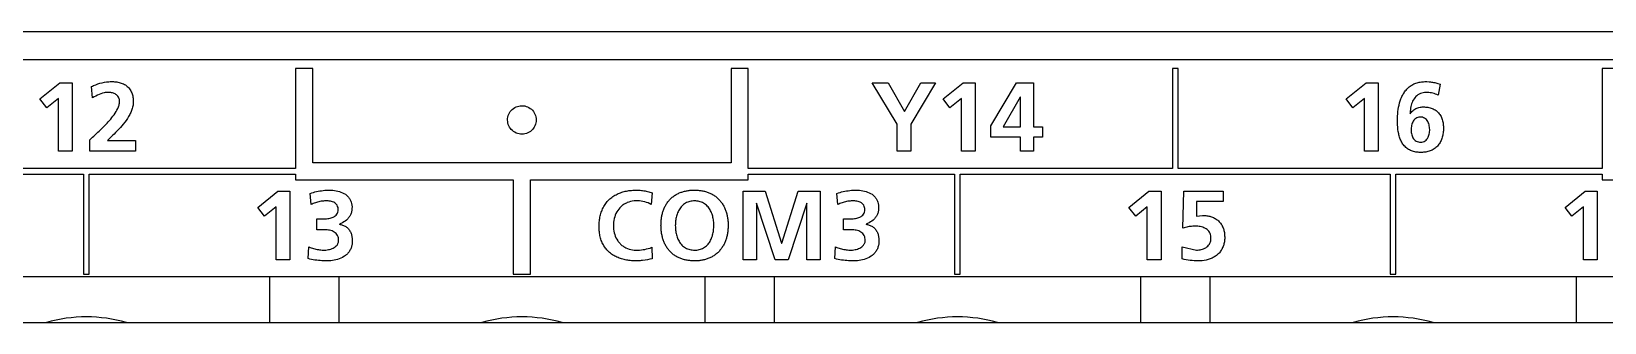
# Model space of a CAD drawing. Extents: x 147 to 432, y 261 to 358.
# Drawn here: x 250.1 to 277.62, y 280.18 to 285.28 of the extents above; entities that cross this region are included whole.
import ezdxf

# ---------------------------------------------------------------- set-up
doc = ezdxf.new("R2010")
doc.units = 0
doc.header["$MEASUREMENT"] = 0
doc.layers.get('0').update_dxf_attribs({"linetype": 'CONTINUOUS'})

msp = doc.modelspace()

# ---------------------------------------------------------------- linework, layer by layer
at = {"color": 7, "linetype": 'Continuous'}
for p, q in [((431.90553, 284.77723), (249.95553, 284.77723)), ((254.72382, 284.62696), (254.72382, 282.87686)), ((255.02389, 284.62696), (254.72382, 284.62696)), ((255.02389, 282.97642), (255.02389, 284.62696)), ((262.34369, 284.62696), (262.34369, 282.97642)), ((262.64375, 284.62696), (262.34369, 284.62696)), ((262.64375, 282.87686), (262.64375, 284.62696)), ((270.06397, 284.62696), (270.06397, 282.87686)), ((270.16388, 284.62696), (270.06397, 284.62696)), ((270.16388, 282.87686), (270.16388, 284.62696)), ((277.58376, 284.62696), (277.58376, 282.87686)), ((277.88382, 284.62696), (277.58376, 284.62696)), ((250.25244, 284.09573), (250.60263, 284.3772)), ((250.60263, 284.3772), (250.81554, 284.3772)), ((250.81554, 284.3772), (250.81554, 283.17865)), ((251.17331, 284.11296), (251.15453, 284.31208)), ((265.24756, 283.65269), (264.80969, 284.3772)), ((264.80969, 284.3772), (265.09132, 284.3772)), ((265.09132, 284.3772), (265.37468, 283.87421)), ((265.37468, 283.87421), (265.66304, 284.3772)), ((265.91728, 284.3772), (265.48803, 283.65269)), ((265.66304, 284.3772), (265.91728, 284.3772)), ((266.05302, 284.09573), (266.40339, 284.3772)), ((266.40339, 284.3772), (266.61629, 284.3772)), ((266.61629, 284.3772), (266.61629, 283.17865)), ((266.88949, 283.62169), (267.3377, 284.3772)), ((267.3377, 284.3772), (267.63639, 284.3772)), ((267.63639, 284.3772), (267.63639, 283.60618)), ((273.10272, 284.09573), (273.45291, 284.3772)), ((273.45291, 284.3772), (273.66582, 284.3772)), ((273.66582, 284.3772), (273.66582, 283.17865)), ((274.74569, 284.3548), (274.71468, 284.16084)), ((250.3725, 283.93932), (250.25244, 284.09573)), ((250.57524, 284.10434), (250.3725, 283.93932)), ((250.57524, 283.17865), (250.57524, 284.10434)), ((266.17326, 283.93932), (266.05302, 284.09573)), ((266.376, 284.10434), (266.17326, 283.93932)), ((266.376, 283.17865), (266.376, 284.10434)), ((267.40298, 284.12639), (267.10584, 283.60618)), ((267.40643, 284.12639), (267.40298, 284.12639)), ((267.40643, 283.60618), (267.40643, 284.12639)), ((273.22295, 283.93932), (273.10272, 284.09573)), ((273.42553, 284.10434), (273.22295, 283.93932)), ((273.42553, 283.17865), (273.42553, 284.10434)), ((265.24756, 283.17865), (265.24756, 283.65269)), ((265.48803, 283.65269), (265.48803, 283.17865)), ((266.88949, 283.42773), (266.88949, 283.62169)), ((267.10584, 283.60618), (267.40643, 283.60618)), ((267.63639, 283.60618), (267.78935, 283.60618)), ((267.78935, 283.60618), (267.78935, 283.42773)), ((251.12697, 283.17865), (251.12697, 283.3795)), ((251.43445, 283.36744), (251.92382, 283.36744)), ((251.92382, 283.36744), (251.92382, 283.17865)), ((267.40643, 283.42773), (266.88949, 283.42773)), ((267.40643, 283.17865), (267.40643, 283.42773)), ((267.78935, 283.42773), (267.63639, 283.42773)), ((267.63639, 283.42773), (267.63639, 283.17865)), ((250.81554, 283.17865), (250.57524, 283.17865)), ((251.92382, 283.17865), (251.12697, 283.17865)), ((262.34369, 282.97642), (255.02389, 282.97642)), ((265.48803, 283.17865), (265.24756, 283.17865)), ((266.61629, 283.17865), (266.376, 283.17865)), ((267.63639, 283.17865), (267.40643, 283.17865)), ((273.66582, 283.17865), (273.42553, 283.17865)), ((243.49402, 282.77695), (251.01397, 282.77695)), ((254.72382, 282.87686), (247.30395, 282.87686)), ((251.01397, 282.77695), (251.01397, 281.02684)), ((251.11388, 281.02684), (251.11388, 282.77695)), ((251.11388, 282.77695), (254.72382, 282.77695)), ((254.72382, 282.77695), (254.72382, 282.6767)), ((254.72382, 282.6767), (258.53376, 282.6767)), ((258.53376, 282.6767), (258.53376, 281.02684)), ((258.83382, 281.02684), (258.83382, 282.6767)), ((258.83382, 282.6767), (262.64375, 282.6767)), ((270.06397, 282.87686), (262.64375, 282.87686)), ((262.64375, 282.6767), (262.64375, 282.77695)), ((262.64375, 282.77695), (266.2537, 282.77695)), ((266.2537, 282.77695), (266.2537, 281.02684)), ((266.35361, 281.02684), (266.35361, 282.77695)), ((266.35361, 282.77695), (273.87356, 282.77695)), ((277.58376, 282.87686), (270.16388, 282.87686)), ((273.87356, 282.77695), (273.87356, 281.02684)), ((273.97347, 282.77695), (277.58376, 282.77695)), ((273.97347, 281.02684), (273.97347, 282.77695)), ((277.58376, 282.77695), (277.58376, 282.6767)), ((277.58376, 282.6767), (281.39334, 282.6767)), ((254.06254, 282.19542), (254.41273, 282.47688)), ((254.41273, 282.47688), (254.62564, 282.47688)), ((254.62564, 282.47688), (254.62564, 281.27833)), ((254.99582, 282.24503), (254.98221, 282.43726)), ((260.96358, 282.4476), (260.94636, 282.24503)), ((262.55711, 281.27833), (262.55711, 282.47688)), ((262.55711, 282.47688), (262.94176, 282.47688)), ((262.94176, 282.47688), (263.22666, 281.56841)), ((263.23011, 281.56841), (263.51519, 282.47688)), ((263.51519, 282.47688), (263.89984, 282.47688)), ((263.89984, 282.47688), (263.89984, 281.27833)), ((264.20921, 282.24503), (264.1956, 282.43726)), ((269.30192, 282.19542), (269.65211, 282.47688)), ((269.65211, 282.47688), (269.86502, 282.47688)), ((269.86502, 282.47688), (269.86502, 281.27833)), ((270.24932, 281.83299), (270.26138, 282.47688)), ((270.26138, 282.47688), (270.94988, 282.47688)), ((270.94988, 282.47688), (270.94988, 282.29842)), ((276.93263, 282.19542), (277.283, 282.47688)), ((277.283, 282.47688), (277.49591, 282.47688)), ((277.49591, 282.47688), (277.49591, 281.27833)), ((254.1826, 282.03901), (254.06254, 282.19542)), ((254.38534, 282.20403), (254.1826, 282.03901)), ((254.38534, 281.27833), (254.38534, 282.20403)), ((262.79052, 282.26742), (262.78707, 282.26397)), ((262.78707, 282.26397), (262.78707, 281.27833)), ((263.11349, 281.27833), (262.79052, 282.26742)), ((263.66626, 282.26742), (263.34345, 281.27833)), ((263.6697, 282.26742), (263.66626, 282.26742)), ((263.6697, 281.27833), (263.6697, 282.26742)), ((269.42198, 282.03901), (269.30192, 282.19542)), ((269.62472, 282.20403), (269.42198, 282.03901)), ((269.62472, 281.27833), (269.62472, 282.20403)), ((270.48806, 282.29842), (270.4829, 282.04245)), ((270.94988, 282.29842), (270.48806, 282.29842)), ((277.05287, 282.03901), (276.93263, 282.19542)), ((277.25544, 282.20403), (277.05287, 282.03901)), ((277.25544, 281.27833), (277.25544, 282.20403)), ((255.09538, 281.80371), (255.09538, 281.99284)), ((255.09538, 281.99284), (255.20528, 281.99284)), ((264.30894, 281.80371), (264.30894, 281.99284)), ((264.30894, 281.99284), (264.41884, 281.99284)), ((270.4829, 282.04245), (270.5928, 282.05451)), ((255.21217, 281.80371), (255.09538, 281.80371)), ((263.22666, 281.56841), (263.23011, 281.56841)), ((264.42556, 281.80371), (264.30894, 281.80371)), ((254.62564, 281.27833), (254.38534, 281.27833)), ((254.94431, 281.29728), (254.95809, 281.50157)), ((260.95497, 281.49641), (260.9653, 281.29556)), ((262.78707, 281.27833), (262.55711, 281.27833)), ((263.34345, 281.27833), (263.11349, 281.27833)), ((263.89984, 281.27833), (263.6697, 281.27833)), ((264.1577, 281.29728), (264.17148, 281.50157)), ((269.86502, 281.27833), (269.62472, 281.27833)), ((270.23209, 281.29211), (270.23726, 281.50674)), ((270.23726, 281.50674), (270.4829, 281.44645)), ((277.49591, 281.27833), (277.25544, 281.27833)), ((251.01397, 281.02684), (251.11388, 281.02684)), ((258.53376, 281.02684), (258.83382, 281.02684)), ((266.2537, 281.02684), (266.35361, 281.02684)), ((273.87356, 281.02684), (273.97347, 281.02684)), ((254.26553, 280.97723), (254.26553, 280.17724)), ((255.48553, 280.17724), (255.48553, 280.97723)), ((261.88553, 280.97723), (261.88553, 280.17724)), ((263.10553, 280.17724), (263.10553, 280.97723)), ((269.50553, 280.97723), (269.50553, 280.17724)), ((270.72553, 280.17724), (270.72553, 280.97723)), ((277.12553, 280.97723), (277.12553, 280.17724))]:
    msp.add_line(p, q, dxfattribs=at)
for points in [[(249.95553, 285.27723), (313.85553, 285.27723)], [(274.71468, 284.16084), (274.691901, 284.170358), (274.668835, 284.179157), (274.644903, 284.187228), (274.621178, 284.194051), (274.597144, 284.199687), (274.572845, 284.204037), (274.548343, 284.207046), (274.523714, 284.20871), (274.499037, 284.208991), (274.474396, 284.207547), (274.449959, 284.204085), (274.425955, 284.198351), (274.402647, 284.19024), (274.380326, 284.179717), (274.359259, 284.166863), (274.33969, 284.15183), (274.32177, 284.134862), (274.305572, 284.11624), (274.291096, 284.09625), (274.278279, 284.075155), (274.267036, 284.053181), (274.257254, 284.030516), (274.248827, 284.007314), (274.241645, 283.983695), (274.235614, 283.959756), (274.230654, 283.935573), (274.226684, 283.911208), (274.223625, 283.886711), (274.221431, 283.862118), (274.22014, 283.83804)], [(258.9339, 283.72711), (258.932562, 283.700984), (258.928528, 283.675126), (258.921812, 283.649833), (258.912473, 283.625389), (258.900617, 283.60206), (258.886379, 283.580104), (258.869924, 283.559756), (258.851285, 283.541102), (258.831656, 283.525144), (258.809762, 283.510812), (258.787108, 283.499135), (258.762982, 283.489706), (258.737745, 283.482785), (258.711477, 283.478493), (258.685351, 283.476994), (258.659209, 283.478186), (258.633333, 283.482087), (258.608009, 283.488684), (258.583521, 283.497909), (258.560136, 283.509654), (258.538107, 283.523779), (258.517668, 283.540121), (258.499038, 283.558498), (258.482032, 283.579236), (258.467667, 283.601109), (258.455937, 283.623777), (258.446463, 283.647914), (258.43951, 283.673141), (258.435192, 283.699419), (258.433684, 283.725544), (258.434883, 283.751686), (258.438809, 283.777558), (258.44545, 283.80287), (258.454734, 283.827336), (258.466546, 283.850687), (258.480744, 283.872669), (258.497158, 283.89305), (258.515601, 283.911614), (258.536222, 283.928421), (258.558128, 283.942736), (258.580777, 283.954402), (258.604863, 283.963819), (258.630097, 283.970749), (258.65627, 283.97503), (258.682396, 283.976526), (258.708538, 283.975331), (258.734416, 283.97144), (258.759746, 283.964867), (258.784245, 283.95567), (258.807643, 283.943952), (258.829685, 283.929847), (258.850134, 283.913517), (258.868768, 283.895144), (258.885746, 283.874435), (258.900102, 283.852557), (258.911769, 283.829981), (258.921184, 283.805965), (258.928125, 283.780737), (258.932402, 283.754606), (258.933896, 283.728474)], [(255.20528, 281.99284), (255.225727, 281.993089), (255.246157, 281.994036), (255.266547, 281.995655), (255.286863, 281.998012), (255.30706, 282.001222), (255.327078, 282.005406), (255.346835, 282.010685), (255.366211, 282.017221), (255.385039, 282.025198), (255.403072, 282.034829), (255.419975, 282.046324), (255.43529, 282.05986), (255.448457, 282.075482), (255.458924, 282.093026), (255.466288, 282.112086), (255.470394, 282.132093), (255.471587, 282.152497), (255.470412, 282.172908), (255.466887, 282.193044), (255.460522, 282.213244), (255.451472, 282.231563), (255.439602, 282.248191), (255.425226, 282.262711), (255.409053, 282.274781), (255.391205, 282.284745), (255.372338, 282.29262), (255.3528, 282.298647), (255.332836, 282.303071), (255.312613, 282.306112), (255.292243, 282.307937), (255.271807, 282.308706), (255.251355, 282.308604), (255.23092, 282.307759), (255.210525, 282.306225), (255.190196, 282.303988), (255.169955, 282.301052), (255.149827, 282.297426), (255.129834, 282.293115), (255.109999, 282.288131), (255.090108, 282.282412), (255.070651, 282.276109), (255.051412, 282.26917), (255.032407, 282.261613), (255.013652, 282.253454), (254.99582, 282.24503)], [(264.41884, 281.99284), (264.439284, 281.99309), (264.45971, 281.994038), (264.480096, 281.99566), (264.500408, 281.99802), (264.520601, 282.001236), (264.540614, 282.005425), (264.560365, 282.010713), (264.579734, 282.017257), (264.598554, 282.025244), (264.616577, 282.034887), (264.633468, 282.046394), (264.648767, 282.059941), (264.661916, 282.075573), (264.672787, 282.094004), (264.679978, 282.113126), (264.683914, 282.133164), (264.684972, 282.153573), (264.683677, 282.173972), (264.679978, 282.194273), (264.673912, 282.213244), (264.664864, 282.231559), (264.652996, 282.248186), (264.638624, 282.262704), (264.622443, 282.274781), (264.604598, 282.284743), (264.585735, 282.292618), (264.5662, 282.298644), (264.54624, 282.303068), (264.52602, 282.30611), (264.505655, 282.307936), (264.485222, 282.308706), (264.464773, 282.308605), (264.444342, 282.307761), (264.423951, 282.306229), (264.403625, 282.303993), (264.383387, 282.301059), (264.363263, 282.297435), (264.343273, 282.293127), (264.32344, 282.288145), (264.303499, 282.282413), (264.284046, 282.276111), (264.26481, 282.269174), (264.245809, 282.261617), (264.227057, 282.25346), (264.20921, 282.24503)], [(270.4829, 281.44645), (270.504683, 281.447032), (270.526401, 281.448858), (270.547976, 281.451939), (270.569316, 281.456358), (270.590307, 281.462212), (270.61081, 281.469594), (270.630645, 281.478615), (270.649592, 281.489375), (270.66738, 281.501955), (270.683707, 281.516378), (270.69825, 281.532597), (270.710725, 281.550454), (270.720916, 281.569707), (270.728728, 281.590042), (270.734196, 281.611132), (270.737453, 281.632669), (270.738679, 281.654421), (270.738031, 281.676209), (270.735359, 281.697833), (270.730411, 281.719049), (270.723322, 281.738852), (270.713515, 281.758302), (270.701297, 281.776335), (270.686886, 281.792671), (270.670613, 281.807155), (270.652873, 281.819728), (270.633931, 281.830497), (270.614109, 281.839552), (270.59364, 281.847029), (270.573403, 281.85289), (270.552138, 281.857665), (270.53064, 281.861251), (270.508987, 281.863733), (270.48724, 281.865185), (270.46545, 281.865714), (270.443655, 281.865458), (270.421877, 281.864572), (270.400135, 281.863042), (270.378449, 281.860849), (270.356842, 281.85798), (270.335338, 281.854428), (270.313957, 281.850192), (270.292723, 281.845275), (270.271655, 281.839689), (270.25077, 281.83345)], [(430.30553, 280.97723), (185.05553, 280.97723)], [(185.45553, 280.17723), (429.90553, 280.17723)]]:
    msp.add_lwpolyline(points, dxfattribs=at)
for points in [[(251.15453, 284.31208, -0.012731), (251.190493, 284.329138), (251.227277, 284.344349), (251.264769, 284.357717), (251.302871, 284.369232), (251.341491, 284.378873), (251.380537, 284.386604), (251.419604, 284.39234, -0.012966), (251.459229, 284.39611, -0.013422), (251.498996, 284.39779, -0.014845), (251.538792, 284.397232, -0.01717), (251.578472, 284.394131, -0.01975), (251.617813, 284.388116, -0.022281), (251.655979, 284.378948, -0.025968), (251.693595, 284.365975, -0.02942), (251.729542, 284.348924, -0.032764), (251.763087, 284.327542, -0.03523), (251.793423, 284.301816, -0.035389), (251.81946, 284.27248, -0.03497), (251.841398, 284.239303, -0.032677), (251.858661, 284.203462, -0.029481), (251.871351, 284.165755, -0.025183), (251.879834, 284.126883, -0.021566), (251.884696, 284.087383, -0.022138), (251.8861, 284.0475, -0.022817), (251.883926, 284.00776, -0.023837), (251.878063, 283.9684, -0.022394), (251.868538, 283.929769, -0.019228), (251.855833, 283.892051, -0.016828), (251.840452, 283.855338, -0.014784), (251.822784, 283.819671, -0.012912), (251.80317, 283.785036), (251.781914, 283.751381), (251.759283, 283.718633), (251.735491, 283.686719), (251.710722, 283.655556), (251.685128, 283.625067), (251.658842, 283.595172), (251.63198, 283.565794), (251.604579, 283.536789), (251.576856, 283.508221), (251.548822, 283.479959), (251.520563, 283.451921), (251.492189, 283.423999), (251.463779, 283.396113), (251.435315, 283.368283)], [(274.22358, 283.83459, -0.029495), (274.24744, 283.865449, -0.034858), (274.274996, 283.893047, -0.039495), (274.30634, 283.916237, -0.040437), (274.340459, 283.933833, -0.038528), (274.377504, 283.946003, -0.033036), (274.415919, 283.952749, -0.026721), (274.45544, 283.95483, -0.02063), (274.494428, 283.953371, -0.021997), (274.533155, 283.948601, -0.025055), (274.571263, 283.940231, -0.028345), (274.608252, 283.927839, -0.031165), (274.643506, 283.911148, -0.033492), (274.676633, 283.889842, -0.034145), (274.706272, 283.864492, -0.033946), (274.732187, 283.835347, -0.032247), (274.754034, 283.803035, -0.0297), (274.771715, 283.768263, -0.026854), (274.785353, 283.731714, -0.024346), (274.795419, 283.693073, -0.021519), (274.801761, 283.654571, -0.018635), (274.80497, 283.615686, -0.014897), (274.805572, 283.576664, -0.014364), (274.803921, 283.537674, -0.014773), (274.800006, 283.498845, -0.016894), (274.793654, 283.460342, -0.019365), (274.78453, 283.422403, -0.021813), (274.772319, 283.385345, -0.024367), (274.756743, 283.349573, -0.027111), (274.737579, 283.315594, -0.029188), (274.714714, 283.283987, -0.03081), (274.688221, 283.255359, -0.03119), (274.658395, 283.230223, -0.030195), (274.625701, 283.208947, -0.028591), (274.590734, 283.191656, -0.025961), (274.554088, 283.178272, -0.023266), (274.516299, 283.168559, -0.020378), (274.477804, 283.162175, -0.018159), (274.438943, 283.158766, -0.016235), (274.399927, 283.158034, -0.017656), (274.36094, 283.159894, -0.020711), (274.322224, 283.164734, -0.023665), (274.284089, 283.17299, -0.026603), (274.246979, 283.185027, -0.029255), (274.211451, 283.20114, -0.030666), (274.178102, 283.221379, -0.031323), (274.147539, 283.245611, -0.029967), (274.120185, 283.273371, -0.027967), (274.096222, 283.304153, -0.025023), (274.075642, 283.337301, -0.022071), (274.058274, 283.37224, -0.019091), (274.043833, 283.408493, -0.016585), (274.032009, 283.445682, -0.014242), (274.022496, 283.483532), (274.015011, 283.521835), (274.009307, 283.560444), (274.005163, 283.599253), (274.00239, 283.638183), (274.000822, 283.677181), (274.00034, 283.71608), (274.000861, 283.755107), (274.00243, 283.794105), (274.005157, 283.833488), (274.009059, 283.872321), (274.014337, 283.911606), (274.020919, 283.950075), (274.028995, 283.988258), (274.038481, 284.025317), (274.0499, 284.062635, -0.013595), (274.063237, 284.09931, -0.015074), (274.078649, 284.135162, -0.016755), (274.096309, 284.169959, -0.018467), (274.116374, 284.203426, -0.020273), (274.138967, 284.23524, -0.022129), (274.164172, 284.265022, -0.023353), (274.19198, 284.292393, -0.02471), (274.222281, 284.316967, -0.024812), (274.254874, 284.338409, -0.024585), (274.289425, 284.356537, -0.023909), (274.325568, 284.371213, -0.022335), (274.362919, 284.382493, -0.020925), (274.401111, 284.390505, -0.01875), (274.439825, 284.395461, -0.016512), (274.478797, 284.397678, -0.013951), (274.517825, 284.397502), (274.556792, 284.395358, -0.013246), (274.596165, 284.391145, -0.01339), (274.634693, 284.384928, -0.013411), (274.672832, 284.376653, -0.013169), (274.710477, 284.366361), (274.74569, 284.3548)], [(251.12697, 283.3795), (251.150329, 283.40149), (251.1738, 283.42336), (251.197386, 283.445106), (251.220988, 283.466835), (251.2445, 283.488661), (251.267887, 283.510621), (251.291132, 283.53273), (251.31422, 283.555005), (251.337125, 283.577467), (251.35982, 283.600142), (251.382276, 283.623051), (251.404464, 283.646221), (251.426352, 283.669675), (251.447905, 283.693438), (251.469074, 283.717542), (251.489806, 283.742023), (251.510042, 283.766914), (251.529695, 283.792268), (251.548659, 283.818139), (251.566821, 283.844584), (251.584003, 283.871675), (251.599978, 283.899491), (251.614472, 283.928087), (251.626997, 283.957582, 0.023693), (251.636963, 283.988073, 0.031293), (251.643565, 284.019511, 0.040737), (251.645589, 284.051499, 0.049144), (251.641852, 284.08331, 0.056024), (251.63155, 284.113622, 0.057734), (251.61464, 284.140802, 0.053409), (251.592131, 284.163576, 0.04616), (251.565551, 284.181458, 0.039245), (251.536313, 284.194582, 0.033913), (251.50547, 284.203321, 0.030982), (251.473756, 284.208026, 0.027179), (251.441706, 284.208989, 0.022261), (251.409711, 284.206785, 0.020475), (251.378015, 284.201882), (251.346799, 284.194518), (251.316243, 284.184996), (251.286283, 284.173537), (251.257018, 284.160403), (251.228451, 284.145811), (251.200569, 284.129947), (251.17331, 284.11296)], [(254.98221, 282.43726), (255.00924, 282.44733), (255.03662, 282.456405), (255.064302, 282.464514), (255.092241, 282.471685), (255.120077, 282.477876), (255.148417, 282.48325), (255.17691, 282.487747), (255.205525, 282.491383), (255.234236, 282.494172), (255.263016, 282.496115), (255.291839, 282.497256), (255.320682, 282.497528), (255.349515, 282.49671), (255.378246, 282.494658), (255.406891, 282.491289), (255.435348, 282.486581), (255.463532, 282.48045), (255.491336, 282.472783), (255.518622, 282.463442), (255.545216, 282.452285), (255.570892, 282.439155), (255.595368, 282.423909, -0.024692), (255.618307, 282.40644, -0.026635), (255.639331, 282.386707, -0.028505), (255.658054, 282.364786, -0.028877), (255.674131, 282.340854, -0.028877), (255.687346, 282.315231, -0.027372), (255.697582, 282.288281), (255.704811, 282.260972), (255.709477, 282.23252), (255.711646, 282.203763), (255.71161, 282.175822), (255.709341, 282.147072), (255.704516, 282.118644, -0.026381), (255.696877, 282.090841, -0.028278), (255.686248, 282.06404, -0.029194), (255.672602, 282.038644, -0.028994), (255.65609, 282.01501, -0.027416), (255.637022, 281.993383, -0.024871), (255.615797, 281.973865), (255.592836, 281.956418), (255.568526, 281.9409), (255.543184, 281.927134), (255.51708, 281.914863), (255.490388, 281.903929)], [(260.9653, 281.29556), (260.922913, 281.285996), (260.880319, 281.277398), (260.837501, 281.270004), (260.794456, 281.264076, -0.01108), (260.751207, 281.259905, -0.013621), (260.707808, 281.257838, -0.01067), (260.664365, 281.257941, -0.010657), (260.620963, 281.259887, -0.010888), (260.57768, 281.263701, -0.011636), (260.534608, 281.269448, -0.012828), (260.491874, 281.277293, -0.014028), (260.449624, 281.28742, -0.015221), (260.408039, 281.3, -0.016469), (260.367335, 281.315187, -0.017755), (260.327764, 281.333121, -0.01914), (260.289625, 281.353921, -0.020284), (260.253246, 281.377666, -0.021362), (260.218969, 281.404352, -0.022076), (260.187146, 281.43392, -0.022402), (260.158074, 281.466197, -0.022437), (260.132021, 281.500955, -0.021811), (260.109139, 281.537881, -0.021138), (260.089517, 281.576635, -0.019816), (260.073129, 281.616867, -0.018595), (260.059875, 281.658241, -0.017218), (260.049616, 281.700458, -0.015879), (260.042171, 281.743264, -0.014474), (260.03734, 281.786435, -0.012953), (260.034883, 281.829809, -0.011542), (260.034549, 281.873262, -0.0119), (260.036237, 281.916683, -0.012628), (260.040051, 281.959963, -0.013448), (260.046113, 282.002986, -0.014652), (260.05458, 282.045601, -0.015923), (260.065634, 282.087616, -0.017069), (260.079437, 282.128812, -0.018223), (260.096109, 282.168929, -0.019281), (260.115745, 282.207682, -0.020095), (260.138367, 282.24477, -0.020907), (260.163952, 282.279876, -0.021052), (260.192391, 282.312716, -0.021266), (260.223503, 282.343033, -0.020764), (260.257054, 282.370628, -0.020257), (260.292753, 282.395383, -0.019336), (260.330301, 282.417229, -0.018284), (260.369387, 282.436194, -0.017222), (260.409724, 282.452337, -0.016077), (260.451046, 282.46576, -0.014976), (260.493119, 282.476592, -0.01371), (260.535741, 282.484993, -0.012462), (260.578752, 282.491154, -0.01182), (260.62202, 282.495234, -0.011602), (260.665428, 282.497285, -0.011803), (260.708879, 282.497319, -0.015164), (260.752257, 282.494882, -0.013149), (260.795436, 282.490052, -0.012857), (260.838308, 282.482997, -0.01369), (260.881223, 282.473582, -0.015015), (260.923058, 282.461857, -0.01724), (260.96358, 282.4476)], [(264.1956, 282.43726), (264.22263, 282.44733), (264.25001, 282.456405), (264.277692, 282.464514), (264.305631, 282.471685), (264.333467, 282.477876), (264.361807, 282.48325), (264.3903, 282.487747), (264.418915, 282.491383), (264.447626, 282.494172), (264.476406, 282.496115), (264.505229, 282.497256), (264.534072, 282.497528), (264.562905, 282.49671), (264.591636, 282.494658), (264.620281, 282.491289), (264.648738, 282.486581), (264.676922, 282.48045), (264.704726, 282.472783), (264.732012, 282.463442), (264.758606, 282.452285), (264.784282, 282.439155), (264.808758, 282.423909, -0.024692), (264.831697, 282.40644, -0.026635), (264.852721, 282.386707, -0.028505), (264.871444, 282.364786, -0.028877), (264.887521, 282.340854, -0.028877), (264.900736, 282.315231, -0.027372), (264.910972, 282.288281), (264.918201, 282.260972), (264.922867, 282.23252), (264.925036, 282.203763), (264.925, 282.175822), (264.922731, 282.147072), (264.917906, 282.118644, -0.026381), (264.910267, 282.090841, -0.028278), (264.899638, 282.06404, -0.029194), (264.885992, 282.038644, -0.028994), (264.86948, 282.01501, -0.027416), (264.850412, 281.993383, -0.024871), (264.829187, 281.973865), (264.806226, 281.956418), (264.781916, 281.9409), (264.756574, 281.927134), (264.73047, 281.914863), (264.703778, 281.903929)], [(260.94636, 282.24503), (260.919316, 282.25937), (260.890958, 282.272229), (260.861811, 282.283181), (260.831984, 282.292114), (260.801618, 282.298997), (260.770868, 282.303897), (260.739883, 282.306979), (260.70878, 282.308492), (260.677645, 282.308627), (260.646553, 282.306959), (260.615749, 282.303219), (260.58521, 282.297167), (260.555234, 282.288753), (260.526029, 282.277959, 0.020955), (260.497817, 282.264793, 0.021432), (260.470824, 282.249281, 0.021423), (260.445257, 282.231516, 0.021396), (260.421305, 282.211627, 0.020995), (260.399122, 282.189781), (260.378833, 282.166166), (260.360522, 282.140986), (260.34424, 282.114448), (260.330005, 282.086756), (260.317814, 282.058107), (260.307639, 282.02868), (260.299432, 281.998616), (260.293156, 281.968118), (260.288743, 281.937294), (260.286129, 281.906268), (260.28524, 281.87433), (260.286072, 281.8432), (260.288633, 281.812168), (260.293001, 281.781338), (260.299254, 281.750835), (260.307345, 281.721217), (260.317566, 281.691807), (260.329873, 281.663207), (260.344299, 281.635616), (260.360849, 281.609245, 0.020743), (260.379498, 281.584315, 0.021397), (260.400179, 281.561044, 0.021615), (260.422784, 281.539636, 0.021847), (260.447161, 281.520272, 0.021565), (260.473128, 281.503097, 0.021281), (260.500468, 281.488206), (260.528958, 281.475653), (260.558366, 281.465427), (260.588473, 281.457495), (260.618682, 281.451845), (260.649612, 281.448235), (260.680711, 281.446594), (260.711851, 281.446729), (260.742953, 281.44828), (260.773971, 281.451039), (260.804864, 281.454956), (260.835587, 281.460037), (260.865209, 281.466171), (260.89537, 281.473911), (260.925003, 281.483471, 0.028439), (260.953612, 281.495732)], [(255.48864, 281.89983, -0.026697), (255.518744, 281.894381, -0.026553), (255.548117, 281.885774, -0.029921), (255.576329, 281.873925, -0.031938), (255.602851, 281.85867, -0.032918), (255.62717, 281.840104, -0.033005), (255.648833, 281.818498, -0.031845), (255.667522, 281.794271, -0.029869), (255.683085, 281.767925, -0.027566), (255.695524, 281.739964, -0.025178), (255.70495, 281.710847, -0.022863), (255.711544, 281.680957), (255.715492, 281.650605), (255.717012, 281.620038), (255.71636, 281.589437), (255.713473, 281.558963), (255.708146, 281.528822, -0.022852), (255.700195, 281.499258, -0.024828), (255.689471, 281.470593, -0.026081), (255.675872, 281.443176, -0.026406), (255.659477, 281.417332, -0.026404), (255.640439, 281.393371, -0.025109), (255.619037, 281.371491, -0.023799), (255.595597, 281.351811, -0.021771), (255.570461, 281.334343), (255.543959, 281.319025), (255.516373, 281.305754), (255.487947, 281.294391), (255.458873, 281.284803), (255.429309, 281.276851), (255.399379, 281.270413), (255.36918, 281.265376), (255.338792, 281.261652), (255.308275, 281.259187), (255.277684, 281.257906), (255.247068, 281.257702), (255.216458, 281.258375), (255.185872, 281.25974), (255.155323, 281.261793), (255.124828, 281.26452), (255.094402, 281.267935), (255.063363, 281.272171), (255.033144, 281.277089), (255.003076, 281.282858), (254.97321, 281.289595), (254.94431, 281.29728)], [(264.70203, 281.89983, -0.026698), (264.732134, 281.894381, -0.026553), (264.761507, 281.885774, -0.029921), (264.789719, 281.873925, -0.031938), (264.816242, 281.85867, -0.032918), (264.840561, 281.840103, -0.033006), (264.862224, 281.818497, -0.031845), (264.880913, 281.79427, -0.029869), (264.896476, 281.767923, -0.027566), (264.908915, 281.739962, -0.025178), (264.918341, 281.710845, -0.022863), (264.924934, 281.680955), (264.928883, 281.650602), (264.930402, 281.620035), (264.92975, 281.589434), (264.926862, 281.55896), (264.921536, 281.528818, -0.02285), (264.913585, 281.499255, -0.024826), (264.90286, 281.470589, -0.026078), (264.889262, 281.443172, -0.026404), (264.872868, 281.417327, -0.026401), (264.853831, 281.393365, -0.025107), (264.832429, 281.371484, -0.023798), (264.80899, 281.351802, -0.021771), (264.783856, 281.334332), (264.757353, 281.319013), (264.729769, 281.305741), (264.701342, 281.294377), (264.672269, 281.284788), (264.642704, 281.276836), (264.612774, 281.270399), (264.582575, 281.265362), (264.552186, 281.26164), (264.521668, 281.259179), (264.491078, 281.257903), (264.460461, 281.257703), (264.429851, 281.258379), (264.399264, 281.259744), (264.368715, 281.261797), (264.33822, 281.264524), (264.307793, 281.267937), (264.276765, 281.272171), (264.246545, 281.277088), (264.216477, 281.282856), (264.18661, 281.289592), (264.1577, 281.29728)], [(270.5928, 282.05451, -0.017464), (270.628409, 282.053335, -0.017261), (270.663859, 282.0497, -0.018754), (270.698953, 282.043529, -0.020458), (270.733453, 282.034629, -0.022376), (270.767143, 282.022785, -0.024429), (270.799503, 282.007882, -0.026411), (270.830177, 281.989768, -0.02823), (270.858691, 281.968419, -0.028999), (270.884578, 281.943948, -0.02933), (270.907427, 281.916625, -0.028203), (270.926993, 281.886857, -0.026639), (270.943169, 281.855118, -0.024452), (270.956028, 281.821892, -0.021903), (270.965744, 281.787619, -0.018979), (270.972632, 281.75266, -0.01709), (270.977006, 281.717294, -0.016305), (270.979011, 281.681718), (270.978758, 281.646708, -0.018751), (270.976065, 281.611174, -0.021481), (270.97051, 281.575984, -0.022051), (270.961915, 281.541408, -0.022781), (270.950261, 281.507737, -0.0238), (270.935529, 281.475298, -0.024395), (270.917735, 281.444434, -0.024762), (270.896999, 281.415464, -0.024549), (270.873508, 281.388679, -0.023591), (270.848277, 281.364958, -0.023319), (270.820146, 281.343095, -0.022356), (270.790136, 281.32389, -0.020968), (270.758575, 281.307353, -0.01964), (270.725776, 281.293431, -0.018144), (270.692018, 281.282023, -0.016749), (270.657547, 281.272996), (270.622566, 281.266204), (270.587241, 281.261491), (270.551709, 281.258699), (270.516084, 281.257672), (270.480449, 281.258223), (270.444856, 281.26006), (270.409337, 281.262992), (270.373912, 281.2669), (270.338091, 281.271797), (270.302914, 281.277525), (270.267901, 281.284178), (270.233101, 281.291869)], [(254.95809, 281.50157), (254.978396, 281.493768), (254.998883, 281.486454), (255.018674, 281.479928), (255.039501, 281.473649), (255.060154, 281.468033), (255.081299, 281.462925), (255.102587, 281.458453), (255.124204, 281.454614), (255.145733, 281.451506), (255.168201, 281.449041), (255.189894, 281.447436), (255.211629, 281.446552), (255.23338, 281.446615), (255.255486, 281.447922), (255.27708, 281.450517), (255.299394, 281.454523), (255.320549, 281.45958), (255.341367, 281.465875), (255.361741, 281.473488), (255.381522, 281.482525), (255.400507, 281.493131), (255.41841, 281.50547), (255.434845, 281.519703), (255.449291, 281.53594), (255.461172, 281.554134, 0.042835), (255.46991, 281.57404, 0.044493), (255.475009, 281.595143), (255.47675, 281.61664), (255.475913, 281.638372), (255.472753, 281.659885), (255.46727, 281.680929), (255.459095, 281.701066), (255.44851, 281.719184), (255.434898, 281.736128), (255.419467, 281.750495), (255.40182, 281.763013), (255.382725, 281.773411), (255.362674, 281.78183), (255.341979, 281.788515), (255.320858, 281.793711), (255.299461, 281.797622), (255.277893, 281.800428), (255.256748, 281.802276), (255.235021, 281.803396), (255.21327, 281.803716)], [(264.17148, 281.50157), (264.19179, 281.49378), (264.212279, 281.486472), (264.23213, 281.479929), (264.252958, 281.473652), (264.273618, 281.468033), (264.294763, 281.462924), (264.31605, 281.458449), (264.337645, 281.454613), (264.359174, 281.451503), (264.381613, 281.449041), (264.403305, 281.447435), (264.42504, 281.446552), (264.446791, 281.446615), (264.468884, 281.447922), (264.490478, 281.450517), (264.512789, 281.454523), (264.533944, 281.45958), (264.554762, 281.465876), (264.575135, 281.473489), (264.594917, 281.482526), (264.613901, 281.493132), (264.631803, 281.505472), (264.648238, 281.519706), (264.662683, 281.535943), (264.674564, 281.554138, 0.042835), (264.683301, 281.574044, 0.044491), (264.6884, 281.595147), (264.69014, 281.61664), (264.689303, 281.638372), (264.686143, 281.659884), (264.68066, 281.680928), (264.672485, 281.701066), (264.6619, 281.719184), (264.648288, 281.736128), (264.632857, 281.750495), (264.61521, 281.763013), (264.596115, 281.773411), (264.576064, 281.78183), (264.555369, 281.788515), (264.534248, 281.793711), (264.512852, 281.797622), (264.491283, 281.800428), (264.470138, 281.802276), (264.448411, 281.803396), (264.42666, 281.803716)]]:
    msp.add_lwpolyline(points, format="xyb", dxfattribs=at)
msp.add_lwpolyline([(274.24081, 283.54968), (274.241328, 283.529197), (274.243023, 283.508774), (274.245931, 283.488489), (274.250207, 283.46845), (274.256006, 283.448798), (274.26349, 283.429726), (274.272834, 283.411495), (274.28419, 283.394449), (274.297551, 283.379079), (274.313019, 283.36566), (274.330296, 283.354671), (274.349007, 283.34635), (274.368699, 283.340725), (274.388939, 283.337598), (274.409407, 283.336801), (274.429838, 283.338344), (274.449854, 283.342652), (274.468984, 283.349953), (274.486728, 283.36017), (274.502682, 283.373005), (274.516629, 283.388001), (274.528218, 283.404173), (274.538221, 283.42205), (274.546415, 283.440829), (274.552956, 283.460247), (274.557993, 283.480109), (274.561653, 283.500272), (274.564027, 283.520626), (274.565185, 283.541086), (274.565226, 283.561657), (274.564201, 283.582124), (274.5621, 283.602509), (274.558841, 283.622741), (274.55431, 283.642725), (274.548377, 283.662338), (274.541058, 283.681045), (274.531899, 283.69937), (274.521194, 283.716175), (274.508224, 283.732027), (274.493236, 283.745981), (274.476358, 283.757572), (274.457907, 283.76645), (274.438328, 283.77245), (274.418105, 283.775647), (274.39763, 283.776319), (274.377214, 283.774628), (274.357192, 283.770321), (274.338002, 283.763179), (274.320152, 283.753148), (274.304087, 283.740454), (274.290071, 283.725522), (274.277714, 283.708115), (274.267915, 283.690125), (274.260193, 283.6719), (274.253599, 283.651671), (274.248724, 283.631767), (274.24514, 283.611591), (274.242698, 283.591245), (274.241261, 283.570799)], close=True, dxfattribs=at)
for points in [[(261.70462, 282.49755, -0.023092), (261.76894, 282.495086, -0.022458), (261.832807, 282.486787, -0.025188), (261.895599, 282.472504, -0.028339), (261.956481, 282.451571, -0.030371), (262.014493, 282.423657, -0.031776), (262.068591, 282.388762, -0.032482), (262.117745, 282.347196, -0.032191), (262.161127, 282.299637, -0.030747), (262.198199, 282.247005, -0.028777), (262.228744, 282.19033, -0.026551), (262.252845, 282.130623, -0.024144), (262.270786, 282.068779, -0.021925), (262.282964, 282.005543, -0.019863), (262.289824, 281.941512, -0.017922), (262.291832, 281.87714, -0.017973), (262.289291, 281.812783, -0.019596), (262.281929, 281.748805, -0.021625), (262.269331, 281.685652, -0.023826), (262.251055, 281.623907, -0.02619), (262.226709, 281.564299, -0.028445), (262.196014, 281.507704, -0.030431), (262.158871, 281.455121, -0.031988), (262.115469, 281.40758, -0.032437), (262.066322, 281.366006, -0.031829), (262.012234, 281.331098, -0.030516), (261.954215, 281.303204, -0.028283), (261.893318, 281.282301, -0.025754), (261.830514, 281.268093, -0.023168), (261.766625, 281.260091, -0.020274), (261.702274, 281.257661, -0.020177), (261.637922, 281.260331, -0.022504), (261.574044, 281.268474, -0.025342), (261.511238, 281.28267, -0.028271), (261.450321, 281.303514, -0.030827), (261.392291, 281.331387, -0.032424), (261.338251, 281.366369, -0.033197), (261.289282, 281.408149, -0.03294), (261.246051, 281.456242, -0.031033), (261.209476, 281.509221, -0.028733), (261.179495, 281.566196, -0.026168), (261.155934, 281.626118, -0.023505), (261.138426, 281.688088, -0.021063), (261.1265, 281.751373, -0.018844), (261.119649, 281.815408, -0.017083), (261.117411, 281.879772, -0.017163), (261.119502, 281.944147, -0.01924), (261.126269, 282.008191, -0.021521), (261.138222, 282.071469, -0.023996), (261.155874, 282.133396, -0.026724), (261.179699, 282.193212, -0.029268), (261.210056, 282.249987, -0.03149), (261.247086, 282.302646, -0.033089), (261.290601, 282.350107, -0.03328), (261.339999, 282.391379, -0.032274), (261.39439, 282.425807, -0.03051), (261.452677, 282.453148, -0.028124), (261.513762, 282.473489, -0.024576), (261.57665, 282.487263, -0.021703), (261.640573, 282.495236, -0.022366)], [(261.70462, 281.44645, 0.030431), (261.745553, 281.448469, 0.030015), (261.785984, 281.455405, 0.033522), (261.825218, 281.467364, 0.036897), (261.862345, 281.48475, 0.03713), (261.896511, 281.507418, 0.035402), (261.927031, 281.534803, 0.032701), (261.953536, 281.566095, 0.028843), (261.975777, 281.600053, 0.025567), (261.994393, 281.636606, 0.022415), (262.009429, 281.674776, 0.019663), (262.021211, 281.714076, 0.017595), (262.030036, 281.754145, 0.015832), (262.036172, 281.794715, 0.014375), (262.039851, 281.835582, 0.014115), (262.041203, 281.876592, 0.014547), (262.04022, 281.917613, 0.015834), (262.036749, 281.958496, 0.016834), (262.030615, 281.999065, 0.018073), (262.021674, 282.039108, 0.019954), (262.00972, 282.078354, 0.022325), (261.994501, 282.11645, 0.025083), (261.975751, 282.152935, 0.028328), (261.953223, 282.187209, 0.032207), (261.92624, 282.219089, 0.034423), (261.89581, 282.246575, 0.03643), (261.861802, 282.269476, 0.036345), (261.824832, 282.287208, 0.034427), (261.785716, 282.299515, 0.031643), (261.745323, 282.306557, 0.027656), (261.70462, 282.30876, 0.027866), (261.663653, 282.306524, 0.031709), (261.623261, 282.299439, 0.034468), (261.58416, 282.287083, 0.036344), (261.547212, 282.269302, 0.036413), (261.513233, 282.246355, 0.034092), (261.483082, 282.219089, 0.031644), (261.456547, 282.187819, 0.02837), (261.43394, 282.153595, 0.025129), (261.415113, 282.117149, 0.022368), (261.39982, 282.079081, 0.019994), (261.387797, 282.039855, 0.018114), (261.378792, 281.999826, 0.016866), (261.372598, 281.959266, 0.015876), (261.369073, 281.918387, 0.014594), (261.368044, 281.877368, 0.014135), (261.369355, 281.836356, 0.014193), (261.372936, 281.79598, 0.015795), (261.378999, 281.755399, 0.01754), (261.387747, 281.715314, 0.019592), (261.399442, 281.675989, 0.022317), (261.41438, 281.637782, 0.025445), (261.432887, 281.601174, 0.029024), (261.455259, 281.566799, 0.032597), (261.481679, 281.535435, 0.035335), (261.512115, 281.50796, 0.037117), (261.546208, 281.485181, 0.036906), (261.583282, 281.467674, 0.033619), (261.622457, 281.455605, 0.03007), (261.662884, 281.448562, 0.031045)]]:
    msp.add_lwpolyline(points, format="xyb", close=True, dxfattribs=at)
for centre in [(251.06553, 277.77723), (258.68553, 277.77723), (266.30553, 277.77723), (273.92553, 277.77723)]:
    msp.add_arc(centre, 2.5, 73.739796, 106.26018, dxfattribs=at)

doc.saveas('drawing.dxf')
